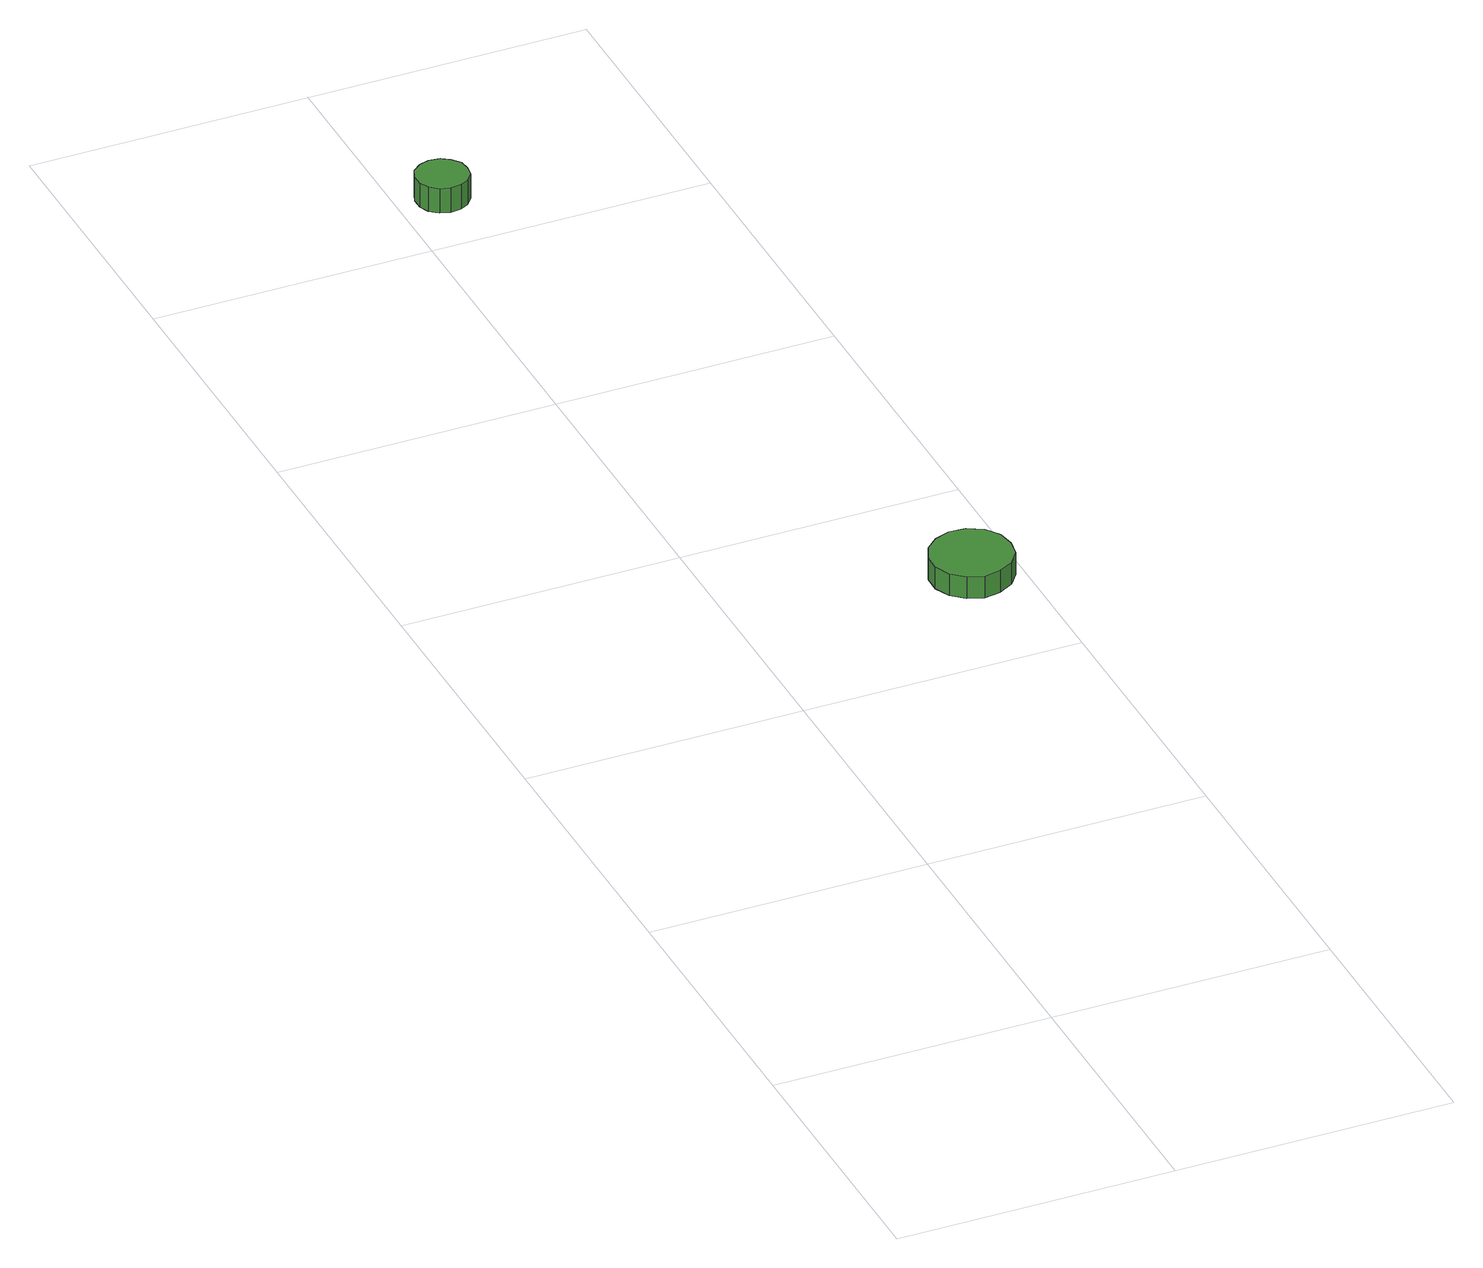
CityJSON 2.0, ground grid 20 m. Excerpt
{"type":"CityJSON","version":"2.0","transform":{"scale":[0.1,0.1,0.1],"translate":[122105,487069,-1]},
"CityObjects":{
"tree1":{"type":"SolitaryVegetationObject","attributes":{"function":"something"}},
"tree2":{"type":"SolitaryVegetationObject","attributes":{"function":"something"},"geometry":[{"type":"MultiSurface","lod":"1","boundaries":[[[0,1,2,3,4,5,6,7,8,9,10,11,12,13,14]],[[15,16,17,18,19,20,21,22,23,24,25,26,27,28,29]],[[0,29,28,1]],[[1,28,27,2]],[[2,27,26,3]],[[3,26,25,4]],[[4,25,24,5]],[[5,24,23,6]],[[6,23,22,7]],[[7,22,21,8]],[[8,21,20,9]],[[9,20,19,10]],[[10,19,18,11]],[[11,18,17,12]],[[12,17,16,13]],[[13,16,15,14]],[[14,15,29,0]]]}]},
"tree3":{"type":"SolitaryVegetationObject","attributes":{"function":"something"},"geometry":[{"type":"MultiSurface","lod":"1","boundaries":[[[30,31,32,33,34,35,36,37,38,39,40,41,42,43,44]],[[45,46,47,48,49,50,51,52,53,54,55,56,57,58,59]],[[30,59,58,31]],[[31,58,57,32]],[[32,57,56,33]],[[33,56,55,34]],[[34,55,54,35]],[[35,54,53,36]],[[36,53,52,37]],[[37,52,51,38]],[[38,51,50,39]],[[39,50,49,40]],[[40,49,48,41]],[[41,48,47,42]],[[42,47,46,43]],[[43,46,45,44]],[[44,45,59,30]]]}]}
},
"vertices":[
[194,501,26],[192,513,26],[185,523,26],[174,529,26],[162,530,26],[151,526,26],[142,518,26],[137,507,26],[137,495,26],[142,484,26],[151,476,26],[162,472,26],[174,474,26],[185,480,26],[192,489,26],[192,489,9],[185,480,9],[174,474,9],[162,472,9],[151,476,9],[142,484,9],[137,495,9],[137,507,9],[142,518,9],[151,526,9],[162,530,9],[174,529,9],[185,523,9],[192,513,9],[194,501,9],
[50,1055,26],[49,1062,26],[44,1068,26],[38,1072,26],[30,1073,26],[23,1071,26],[17,1066,26],[14,1059,26],[14,1051,26],[17,1044,26],[23,1039,26],[30,1037,26],[38,1038,26],[44,1041,26],[49,1047,26],[49,1047,7],[44,1041,7],[38,1038,7],[30,1037,7],[23,1039,7],[17,1044,7],[14,1051,7],[14,1059,7],[17,1066,7],[23,1071,7],[30,1073,7],[38,1072,7],[44,1068,7],[49,1062,7],[50,1055,7]
]}
